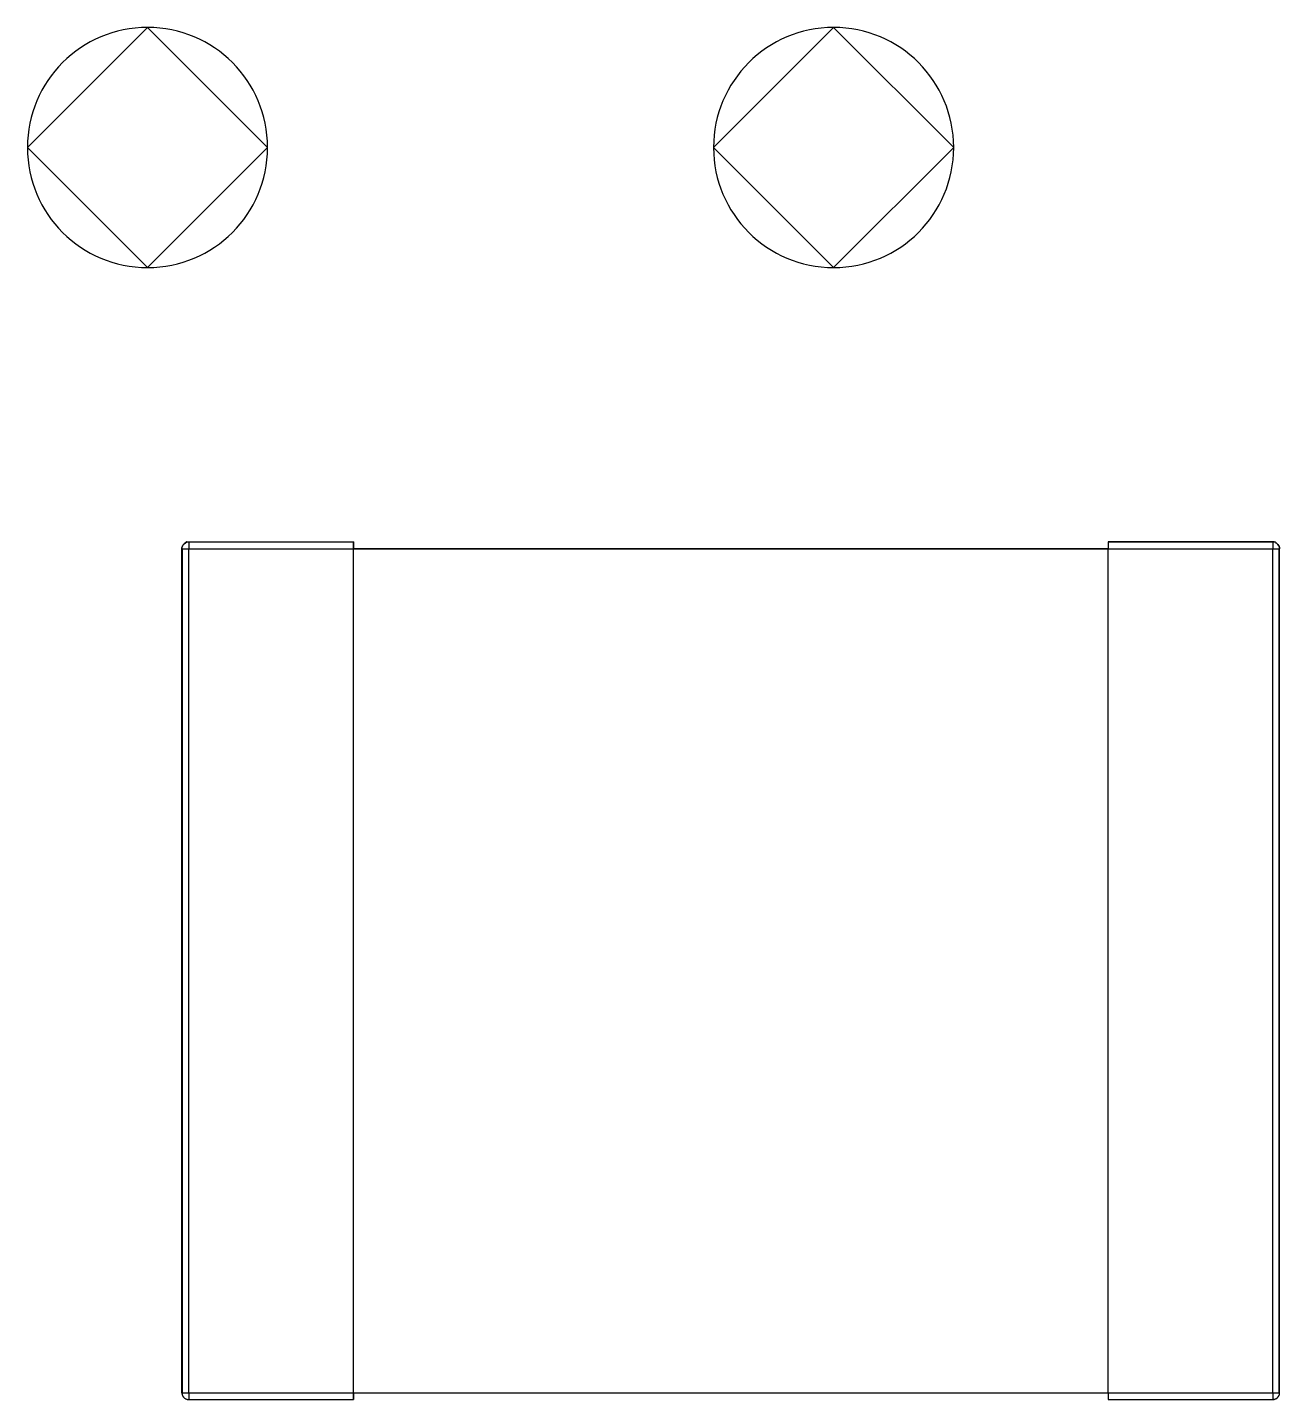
# Model space of a CAD drawing. Header units: inches. Extents: x 5 to 589, y -420 to -5.
# Drawn here: x 490.72 to 498.02, y -122.58 to -114.58 of the extents above; entities that cross this region are included whole.
import ezdxf

# ---------------------------------------------------------------- set-up
doc = ezdxf.new("R2010")
doc.units = ezdxf.units.IN
doc.header["$MEASUREMENT"] = 0

msp = doc.modelspace()

# ---------------------------------------------------------------- linework, layer by layer
at = {"color": 18, "true_color": 0x000000}
for p, q in [((490.7245, -115.2832), (491.4245, -114.5832)), ((491.4245, -114.5832), (492.1245, -115.2832)), ((494.7245, -115.2832), (495.4245, -114.5832)), ((495.4245, -114.5832), (496.1245, -115.2832)), ((491.4245, -115.9832), (490.7245, -115.2832)), ((492.1245, -115.2832), (491.4245, -115.9832)), ((495.4245, -115.9832), (494.7245, -115.2832)), ((496.1245, -115.2832), (495.4245, -115.9832)), ((491.6325, -117.5992), (491.6285, -117.6072)), ((491.6285, -117.6072), (491.6325, -117.5992)), ((491.6385, -117.5932), (491.6325, -117.5992)), ((491.6325, -117.5992), (491.6385, -117.5932)), ((491.6325, -117.5992), (491.6345, -117.5972)), ((491.6325, -117.5992), (491.6345, -117.5972)), ((491.6345, -117.5972), (491.6365, -117.5952)), ((491.6345, -117.5972), (491.6365, -117.5952)), ((491.6465, -117.5872), (491.6385, -117.5932)), ((491.6385, -117.5932), (491.6465, -117.5872)), ((491.6405, -117.5912), (491.6445, -117.5892)), ((491.6405, -117.5912), (491.6445, -117.5892)), ((491.6405, -117.5912), (491.6405, -117.5912)), ((491.6405, -117.5912), (491.6405, -117.5912)), ((491.6545, -117.5832), (491.6465, -117.5872)), ((491.6465, -117.5872), (491.6545, -117.5832)), ((491.6485, -117.5852), (491.6525, -117.5852)), ((491.6485, -117.5872), (491.6485, -117.5852)), ((491.6485, -117.5852), (491.6525, -117.5852)), ((491.6485, -117.5872), (491.6485, -117.5852)), ((491.6645, -117.5852), (491.6545, -117.5832)), ((491.6545, -117.5832), (491.6645, -117.5832)), ((491.6565, -117.5832), (491.6645, -117.5832)), ((491.6565, -117.5832), (491.6565, -117.5832)), ((491.6565, -117.5832), (491.6645, -117.5832)), ((491.6565, -117.5832), (491.6565, -117.5832)), ((492.6245, -117.5832), (491.6645, -117.5852)), ((491.6645, -117.5832), (492.6245, -117.5832)), ((491.6645, -117.5832), (491.6645, -117.5852)), ((491.6645, -117.5832), (491.6645, -117.5832)), ((491.6645, -117.5832), (492.6245, -117.5832)), ((491.6645, -117.5832), (491.6645, -117.5832)), ((491.6645, -117.5832), (491.6645, -117.5832)), ((491.6645, -117.5852), (491.6645, -117.5852)), ((491.6645, -117.5852), (491.6645, -117.5872)), ((491.6645, -117.5872), (491.6645, -117.5892)), ((491.6645, -117.5872), (491.6645, -117.5872)), ((491.6645, -117.5892), (491.6645, -117.5912)), ((491.6645, -117.5912), (491.6645, -117.5932)), ((491.6645, -117.5912), (491.6645, -117.5912)), ((491.6645, -117.5932), (491.6645, -117.5952)), ((491.6645, -117.5952), (491.6645, -117.5972)), ((491.6645, -117.5972), (491.6645, -117.5992)), ((491.6645, -117.5992), (491.6645, -117.6032)), ((491.6645, -117.5992), (491.6645, -117.5992)), ((492.6245, -117.6232), (492.6245, -117.5832)), ((492.6245, -117.5832), (492.6245, -117.5852)), ((492.6245, -117.5832), (492.6245, -117.5832)), ((492.6245, -117.5832), (492.6245, -117.5832)), ((492.6245, -117.5832), (492.6245, -117.5852)), ((492.6245, -117.5852), (492.6245, -117.5912)), ((492.6245, -117.5872), (492.6245, -117.5892)), ((492.6245, -117.5872), (492.6245, -117.5872)), ((492.6245, -117.5912), (492.6245, -117.5932)), ((492.6245, -117.5912), (492.6245, -117.5972)), ((492.6245, -117.5932), (492.6245, -117.5952)), ((492.6245, -117.5972), (492.6245, -117.6052)), ((492.6245, -117.5992), (492.6245, -117.6032)), ((492.6245, -117.5992), (492.6245, -117.5992)), ((497.9845, -117.5832), (497.0245, -117.5832)), ((497.0245, -117.5832), (497.0245, -117.6232)), ((497.0245, -117.5832), (497.0245, -117.5832)), ((497.0245, -117.5832), (497.0245, -117.5832)), ((497.0245, -117.5832), (497.9845, -117.5832)), ((497.0245, -117.5832), (497.9845, -117.5832)), ((497.0245, -117.5832), (497.0245, -117.5872)), ((497.0245, -117.5832), (497.0245, -117.5832)), ((497.0245, -117.5852), (497.0245, -117.5852)), ((497.0245, -117.5852), (497.0245, -117.5872)), ((497.0245, -117.5872), (497.0245, -117.5932)), ((497.0245, -117.5892), (497.0245, -117.5912)), ((497.0245, -117.5912), (497.0245, -117.5912)), ((497.0245, -117.5932), (497.0245, -117.5992)), ((497.0245, -117.5952), (497.0245, -117.5972)), ((497.0245, -117.5972), (497.0245, -117.5992)), ((497.0245, -117.5992), (497.0245, -117.6072)), ((497.9925, -117.5832), (497.9845, -117.5832)), ((497.9845, -117.5832), (497.9845, -117.5832)), ((497.9845, -117.5832), (497.9845, -117.5832)), ((497.9845, -117.5832), (497.9925, -117.5832)), ((497.9845, -117.5832), (497.9845, -117.5852)), ((497.9845, -117.5832), (497.9845, -117.5832)), ((497.9845, -117.5852), (497.9845, -117.5852)), ((497.9845, -117.5852), (497.9845, -117.5872)), ((497.9845, -117.5872), (497.9845, -117.5892)), ((497.9845, -117.5872), (497.9845, -117.5872)), ((497.9845, -117.5892), (497.9845, -117.5912)), ((497.9845, -117.5912), (497.9845, -117.5912)), ((497.9845, -117.5912), (497.9845, -117.5932)), ((497.9845, -117.5932), (497.9845, -117.5952)), ((497.9845, -117.5952), (497.9845, -117.5972)), ((497.9845, -117.5972), (497.9845, -117.5992)), ((497.9845, -117.5992), (497.9845, -117.6032)), ((497.9845, -117.5992), (497.9845, -117.5992)), ((498.0005, -117.5852), (497.9925, -117.5832)), ((497.9925, -117.5832), (498.0005, -117.5852)), ((497.9925, -117.5832), (497.9945, -117.5832)), ((497.9925, -117.5832), (497.9945, -117.5832)), ((497.9945, -117.5832), (497.9965, -117.5852)), ((497.9945, -117.5832), (497.9965, -117.5852)), ((498.0085, -117.5912), (498.0005, -117.5852)), ((498.0005, -117.5852), (498.0085, -117.5912)), ((498.0005, -117.5872), (498.0025, -117.5872)), ((498.0005, -117.5872), (498.0025, -117.5872)), ((498.0025, -117.5872), (498.0045, -117.5892)), ((498.0025, -117.5872), (498.0045, -117.5892)), ((498.0145, -117.5972), (498.0085, -117.5912)), ((498.0085, -117.5912), (498.0145, -117.5972)), ((498.0085, -117.5912), (498.0105, -117.5932)), ((498.0085, -117.5912), (498.0105, -117.5932)), ((498.0105, -117.5932), (498.0125, -117.5952)), ((498.0105, -117.5932), (498.0125, -117.5952)), ((498.0205, -117.6052), (498.0145, -117.5972)), ((498.0145, -117.5972), (498.0205, -117.6052)), ((498.0165, -117.5992), (498.0185, -117.6032)), ((498.0165, -117.5992), (498.0165, -117.5992)), ((498.0165, -117.5992), (498.0185, -117.6032)), ((498.0165, -117.5992), (498.0165, -117.5992)), ((491.6285, -117.6052), (491.6245, -117.6152)), ((491.6245, -117.6152), (491.6285, -117.6072)), ((491.6245, -117.6152), (491.6265, -117.6232)), ((491.6245, -117.6232), (491.6245, -117.6152)), ((491.6245, -122.5432), (491.6245, -117.6232)), ((491.6245, -122.5432), (491.6245, -117.6232)), ((491.6245, -117.6232), (491.6245, -117.6232)), ((491.6245, -117.6232), (491.6265, -117.6232)), ((491.6265, -117.6132), (491.6265, -117.6112)), ((491.6265, -117.6132), (491.6265, -117.6112)), ((491.6265, -117.6152), (491.6265, -117.6132)), ((491.6265, -117.6152), (491.6265, -117.6132)), ((491.6265, -117.6232), (491.6265, -122.5432)), ((491.6265, -117.6232), (491.6285, -117.6232)), ((491.6265, -117.6232), (491.6265, -117.6232)), ((491.6265, -117.6232), (491.6265, -117.6232)), ((491.6285, -117.6052), (491.6305, -117.6032)), ((491.6285, -117.6052), (491.6305, -117.6032)), ((491.6285, -117.6072), (491.6285, -117.6052)), ((491.6285, -117.6072), (491.6285, -117.6052)), ((491.6285, -117.6072), (491.6285, -117.6052)), ((491.6285, -117.6232), (491.6285, -117.6232)), ((491.6285, -117.6232), (491.6305, -117.6232)), ((491.6285, -117.6232), (491.6285, -117.6232)), ((491.6305, -117.6232), (491.6325, -117.6232)), ((491.6325, -117.6232), (491.6325, -117.6232)), ((491.6325, -117.6232), (491.6345, -117.6232)), ((491.6345, -117.6232), (491.6365, -117.6232)), ((491.6365, -117.6232), (491.6385, -117.6232)), ((491.6385, -117.6232), (491.6405, -117.6232)), ((491.6405, -117.6232), (491.6445, -117.6232)), ((491.6405, -117.6232), (491.6405, -117.6232)), ((491.6445, -117.6232), (491.6465, -117.6232)), ((491.6465, -117.6232), (491.6485, -117.6232)), ((491.6485, -117.6232), (491.6525, -117.6232)), ((491.6485, -117.6232), (491.6485, -117.6232)), ((491.6525, -117.6232), (491.6545, -117.6232)), ((491.6545, -117.6232), (491.6565, -117.6232)), ((491.6565, -117.6232), (491.6645, -117.6232)), ((491.6565, -117.6232), (491.6565, -117.6232)), ((491.6645, -117.6032), (491.6645, -117.6052)), ((491.6645, -117.6052), (491.6645, -117.6072)), ((491.6645, -117.6072), (491.6645, -117.6112)), ((491.6645, -117.6072), (491.6645, -117.6072)), ((491.6645, -117.6112), (491.6645, -117.6132)), ((491.6645, -117.6132), (491.6645, -117.6152)), ((491.6645, -117.6152), (491.6645, -117.6232)), ((491.6645, -117.6152), (491.6645, -117.6152)), ((491.6645, -117.6232), (492.6245, -117.6232)), ((491.6645, -122.5432), (491.6645, -117.6232)), ((491.6645, -117.6232), (492.6245, -117.6232)), ((491.6645, -122.5432), (491.6645, -117.6232)), ((492.6245, -117.6052), (492.6245, -117.6132)), ((492.6245, -117.6072), (492.6245, -117.6112)), ((492.6245, -117.6072), (492.6245, -117.6072)), ((492.6245, -117.6132), (492.6245, -117.6232)), ((492.6245, -117.6152), (492.6245, -117.6232)), ((492.6245, -117.6152), (492.6245, -117.6152)), ((497.0245, -117.6232), (492.6245, -117.6232)), ((492.6245, -122.5432), (492.6245, -117.6232)), ((492.6245, -122.5432), (492.6245, -117.6232)), ((492.6245, -117.6232), (497.0245, -117.6232)), ((492.6245, -117.6232), (497.0245, -117.6232)), ((497.0245, -117.6032), (497.0245, -117.6052)), ((497.0245, -117.6052), (497.0245, -117.6072)), ((497.0245, -117.6072), (497.0245, -117.6152)), ((497.0245, -117.6112), (497.0245, -117.6132)), ((497.0245, -117.6132), (497.0245, -117.6152)), ((497.0245, -117.6152), (497.0245, -117.6232)), ((497.0245, -122.5432), (497.0245, -117.6232)), ((497.0245, -117.6232), (497.9845, -117.6232)), ((497.0245, -122.5432), (497.0245, -117.6232)), ((497.0245, -117.6232), (497.9845, -117.6232)), ((497.9845, -117.6032), (497.9845, -117.6052)), ((497.9845, -117.6052), (497.9845, -117.6072)), ((497.9845, -117.6072), (497.9845, -117.6112)), ((497.9845, -117.6072), (497.9845, -117.6072)), ((497.9845, -117.6112), (497.9845, -117.6132)), ((497.9845, -117.6132), (497.9845, -117.6152)), ((497.9845, -117.6152), (497.9845, -117.6232)), ((497.9845, -117.6152), (497.9845, -117.6152)), ((497.9845, -122.5432), (497.9845, -117.6232)), ((497.9845, -122.5432), (497.9845, -117.6232)), ((497.9845, -117.6232), (497.9925, -117.6232)), ((497.9925, -117.6232), (497.9925, -117.6232)), ((497.9925, -117.6232), (497.9945, -117.6232)), ((497.9945, -117.6232), (497.9965, -117.6232)), ((497.9965, -117.6232), (498.0005, -117.6232)), ((498.0005, -117.6232), (498.0005, -117.6232)), ((498.0005, -117.6232), (498.0025, -117.6232)), ((498.0025, -117.6232), (498.0045, -117.6232)), ((498.0045, -117.6232), (498.0085, -117.6232)), ((498.0085, -117.6232), (498.0085, -117.6232)), ((498.0085, -117.6232), (498.0105, -117.6232)), ((498.0105, -117.6232), (498.0125, -117.6232)), ((498.0125, -117.6232), (498.0145, -117.6232)), ((498.0145, -117.6232), (498.0165, -117.6232)), ((498.0165, -117.6232), (498.0185, -117.6232)), ((498.0165, -117.6232), (498.0165, -117.6232)), ((498.0185, -117.6232), (498.0205, -117.6232)), ((498.0245, -117.6132), (498.0205, -117.6052)), ((498.0205, -117.6052), (498.0245, -117.6132)), ((498.0205, -117.6072), (498.0225, -117.6072)), ((498.0205, -117.6072), (498.0225, -117.6072)), ((498.0205, -117.6232), (498.0205, -117.6232)), ((498.0205, -117.6232), (498.0225, -117.6232)), ((498.0225, -117.6072), (498.0225, -117.6112)), ((498.0225, -117.6072), (498.0225, -117.6112)), ((498.0225, -122.5432), (498.0225, -117.6232)), ((498.0225, -117.6232), (498.0245, -117.6232)), ((498.0225, -117.6232), (498.0245, -117.6232)), ((498.0225, -117.6232), (498.0225, -117.6232)), ((498.0245, -117.6232), (498.0245, -117.6132)), ((498.0245, -117.6132), (498.0245, -117.6232)), ((498.0245, -117.6152), (498.0245, -117.6232)), ((498.0245, -117.6152), (498.0245, -117.6152)), ((498.0245, -117.6152), (498.0245, -117.6232)), ((498.0245, -117.6152), (498.0245, -117.6152)), ((498.0245, -122.5432), (498.0245, -117.6232)), ((498.0245, -122.5432), (498.0245, -117.6232)), ((498.0245, -117.6232), (498.0245, -117.6232)), ((498.0245, -117.6232), (498.0245, -117.6232)), ((498.0245, -117.6232), (498.0245, -117.6232)), ((491.6245, -122.5432), (491.6265, -122.5532)), ((491.6245, -122.5432), (491.6245, -122.5432)), ((491.6245, -122.5432), (491.6265, -122.5432)), ((491.6245, -122.5432), (491.6245, -122.5512)), ((491.6245, -122.5432), (491.6245, -122.5512)), ((491.6245, -122.5512), (491.6265, -122.5512)), ((491.6245, -122.5512), (491.6265, -122.5512)), ((491.6265, -122.5432), (491.6265, -122.5532)), ((491.6265, -122.5432), (491.6265, -122.5432)), ((491.6265, -122.5432), (491.6265, -122.5432)), ((491.6265, -122.5432), (491.6285, -122.5432)), ((491.6265, -122.5532), (491.6285, -122.5612)), ((491.6265, -122.5532), (491.6285, -122.5612)), ((491.6265, -122.5552), (491.6285, -122.5592)), ((491.6265, -122.5552), (491.6285, -122.5592)), ((491.6285, -122.5432), (491.6305, -122.5432)), ((491.6285, -122.5432), (491.6285, -122.5432)), ((491.6285, -122.5432), (491.6285, -122.5432)), ((491.6285, -122.5592), (491.6285, -122.5592)), ((491.6285, -122.5592), (491.6285, -122.5592)), ((491.6305, -122.5432), (491.6325, -122.5432)), ((491.6325, -122.5432), (491.6345, -122.5432)), ((491.6325, -122.5432), (491.6325, -122.5432)), ((491.6345, -122.5432), (491.6365, -122.5432)), ((491.6365, -122.5432), (491.6385, -122.5432)), ((491.6385, -122.5432), (491.6405, -122.5432)), ((491.6405, -122.5432), (491.6445, -122.5432)), ((491.6405, -122.5432), (491.6405, -122.5432)), ((491.6445, -122.5432), (491.6465, -122.5432)), ((491.6465, -122.5432), (491.6485, -122.5432)), ((491.6485, -122.5432), (491.6525, -122.5432)), ((491.6485, -122.5432), (491.6485, -122.5432)), ((491.6525, -122.5432), (491.6545, -122.5432)), ((491.6545, -122.5432), (491.6565, -122.5432)), ((491.6565, -122.5432), (491.6645, -122.5432)), ((491.6565, -122.5432), (491.6565, -122.5432)), ((491.6645, -122.5432), (492.6245, -122.5432)), ((491.6645, -122.5432), (492.6245, -122.5432)), ((491.6645, -122.5432), (491.6645, -122.5512)), ((491.6645, -122.5512), (491.6645, -122.5532)), ((491.6645, -122.5512), (491.6645, -122.5512)), ((491.6645, -122.5532), (491.6645, -122.5552)), ((491.6645, -122.5552), (491.6645, -122.5592)), ((491.6645, -122.5592), (491.6645, -122.5612)), ((491.6645, -122.5592), (491.6645, -122.5592)), ((492.6245, -122.5832), (492.6245, -122.5432)), ((492.6245, -122.5432), (497.0245, -122.5432)), ((492.6245, -122.5432), (492.6245, -122.5512)), ((492.6245, -122.5432), (497.0245, -122.5432)), ((492.6245, -122.5432), (497.0245, -122.5432)), ((492.6245, -122.5512), (492.6245, -122.5532)), ((492.6245, -122.5512), (492.6245, -122.5592)), ((492.6245, -122.5532), (492.6245, -122.5552)), ((492.6245, -122.5592), (492.6245, -122.5612)), ((492.6245, -122.5592), (492.6245, -122.5672)), ((497.0245, -122.5432), (497.0245, -122.5832)), ((497.0245, -122.5432), (497.0245, -122.5512)), ((497.0245, -122.5432), (497.9845, -122.5432)), ((497.0245, -122.5432), (497.9845, -122.5432)), ((497.0245, -122.5432), (497.0245, -122.5532)), ((497.0245, -122.5512), (497.0245, -122.5512)), ((497.0245, -122.5532), (497.0245, -122.5612)), ((497.0245, -122.5552), (497.0245, -122.5592)), ((497.0245, -122.5592), (497.0245, -122.5592)), ((497.9845, -122.5432), (497.9845, -122.5512)), ((497.9845, -122.5432), (497.9925, -122.5432)), ((497.9845, -122.5512), (497.9845, -122.5512)), ((497.9845, -122.5512), (497.9845, -122.5532)), ((497.9845, -122.5532), (497.9845, -122.5552)), ((497.9845, -122.5552), (497.9845, -122.5592)), ((497.9845, -122.5592), (497.9845, -122.5592)), ((497.9845, -122.5592), (497.9845, -122.5612)), ((497.9925, -122.5432), (497.9945, -122.5432)), ((497.9925, -122.5432), (497.9925, -122.5432)), ((497.9945, -122.5432), (497.9965, -122.5432)), ((497.9965, -122.5432), (498.0005, -122.5432)), ((498.0005, -122.5432), (498.0025, -122.5432)), ((498.0005, -122.5432), (498.0005, -122.5432)), ((498.0025, -122.5432), (498.0045, -122.5432)), ((498.0045, -122.5432), (498.0085, -122.5432)), ((498.0085, -122.5432), (498.0105, -122.5432)), ((498.0085, -122.5432), (498.0085, -122.5432)), ((498.0105, -122.5432), (498.0125, -122.5432)), ((498.0125, -122.5432), (498.0145, -122.5432)), ((498.0145, -122.5432), (498.0165, -122.5432)), ((498.0165, -122.5432), (498.0185, -122.5432)), ((498.0165, -122.5432), (498.0165, -122.5432)), ((498.0165, -122.5672), (498.0225, -122.5592)), ((498.0165, -122.5672), (498.0225, -122.5592)), ((498.0185, -122.5432), (498.0205, -122.5432)), ((498.0205, -122.5432), (498.0225, -122.5432)), ((498.0205, -122.5432), (498.0205, -122.5432)), ((498.0205, -122.5612), (498.0205, -122.5592)), ((498.0205, -122.5612), (498.0205, -122.5592)), ((498.0245, -122.5512), (498.0225, -122.5432)), ((498.0225, -122.5432), (498.0225, -122.5432)), ((498.0225, -122.5432), (498.0245, -122.5432)), ((498.0225, -122.5592), (498.0245, -122.5512)), ((498.0225, -122.5592), (498.0245, -122.5512)), ((498.0225, -122.5552), (498.0245, -122.5532)), ((498.0225, -122.5552), (498.0245, -122.5532)), ((498.0245, -122.5432), (498.0245, -122.5432)), ((498.0245, -122.5432), (498.0245, -122.5432)), ((498.0245, -122.5512), (498.0245, -122.5432)), ((498.0245, -122.5432), (498.0245, -122.5432)), ((498.0245, -122.5532), (498.0245, -122.5512)), ((498.0245, -122.5532), (498.0245, -122.5512)), ((491.6285, -122.5612), (491.6345, -122.5692)), ((491.6285, -122.5612), (491.6345, -122.5692)), ((491.6305, -122.5632), (491.6325, -122.5672)), ((491.6305, -122.5632), (491.6325, -122.5672)), ((491.6325, -122.5672), (491.6325, -122.5672)), ((491.6325, -122.5672), (491.6325, -122.5672)), ((491.6345, -122.5692), (491.6405, -122.5752)), ((491.6345, -122.5692), (491.6405, -122.5752)), ((491.6365, -122.5712), (491.6385, -122.5732)), ((491.6365, -122.5712), (491.6385, -122.5732)), ((491.6385, -122.5732), (491.6405, -122.5752)), ((491.6385, -122.5732), (491.6405, -122.5752)), ((491.6405, -122.5752), (491.6485, -122.5792)), ((491.6405, -122.5752), (491.6485, -122.5792)), ((491.6445, -122.5772), (491.6465, -122.5792)), ((491.6445, -122.5772), (491.6465, -122.5792)), ((491.6465, -122.5792), (491.6485, -122.5792)), ((491.6465, -122.5792), (491.6485, -122.5792)), ((491.6485, -122.5792), (491.6565, -122.5832)), ((491.6485, -122.5792), (491.6565, -122.5832)), ((491.6525, -122.5812), (491.6545, -122.5812)), ((491.6525, -122.5812), (491.6545, -122.5812)), ((491.6545, -122.5812), (491.6565, -122.5812)), ((491.6545, -122.5812), (491.6565, -122.5812)), ((491.6565, -122.5832), (491.6645, -122.5812)), ((491.6565, -122.5832), (491.6645, -122.5832)), ((491.6645, -122.5612), (491.6645, -122.5632)), ((491.6645, -122.5632), (491.6645, -122.5672)), ((491.6645, -122.5672), (491.6645, -122.5692)), ((491.6645, -122.5672), (491.6645, -122.5672)), ((491.6645, -122.5692), (491.6645, -122.5712)), ((491.6645, -122.5712), (491.6645, -122.5732)), ((491.6645, -122.5732), (491.6645, -122.5752)), ((491.6645, -122.5752), (491.6645, -122.5772)), ((491.6645, -122.5752), (491.6645, -122.5752)), ((491.6645, -122.5772), (491.6645, -122.5792)), ((491.6645, -122.5792), (491.6645, -122.5812)), ((491.6645, -122.5792), (491.6645, -122.5792)), ((491.6645, -122.5792), (491.6645, -122.5792)), ((491.6645, -122.5812), (492.6245, -122.5832)), ((491.6645, -122.5812), (491.6645, -122.5832)), ((491.6645, -122.5812), (491.6645, -122.5812)), ((491.6645, -122.5812), (491.6645, -122.5812)), ((491.6645, -122.5832), (492.6245, -122.5832)), ((491.6645, -122.5832), (492.6245, -122.5832)), ((491.6645, -122.5832), (491.6645, -122.5832)), ((492.6245, -122.5612), (492.6245, -122.5632)), ((492.6245, -122.5672), (492.6245, -122.5692)), ((492.6245, -122.5672), (492.6245, -122.5732)), ((492.6245, -122.5692), (492.6245, -122.5712)), ((492.6245, -122.5732), (492.6245, -122.5792)), ((492.6245, -122.5752), (492.6245, -122.5772)), ((492.6245, -122.5752), (492.6245, -122.5752)), ((492.6245, -122.5792), (492.6245, -122.5812)), ((492.6245, -122.5792), (492.6245, -122.5792)), ((492.6245, -122.5792), (492.6245, -122.5812)), ((492.6245, -122.5812), (492.6245, -122.5832)), ((492.6245, -122.5812), (492.6245, -122.5832)), ((492.6245, -122.5832), (492.6245, -122.5832)), ((497.0245, -122.5612), (497.0245, -122.5692)), ((497.0245, -122.5632), (497.0245, -122.5672)), ((497.0245, -122.5672), (497.0245, -122.5672)), ((497.0245, -122.5692), (497.0245, -122.5752)), ((497.0245, -122.5712), (497.0245, -122.5732)), ((497.0245, -122.5732), (497.0245, -122.5752)), ((497.0245, -122.5752), (497.0245, -122.5792)), ((497.0245, -122.5772), (497.0245, -122.5792)), ((497.0245, -122.5792), (497.0245, -122.5792)), ((497.0245, -122.5792), (497.0245, -122.5832)), ((497.0245, -122.5812), (497.0245, -122.5812)), ((497.0245, -122.5812), (497.0245, -122.5812)), ((497.0245, -122.5832), (497.9845, -122.5832)), ((497.0245, -122.5832), (497.9845, -122.5832)), ((497.0245, -122.5832), (497.9845, -122.5832)), ((497.0245, -122.5832), (497.0245, -122.5832)), ((497.9845, -122.5612), (497.9845, -122.5632)), ((497.9845, -122.5632), (497.9845, -122.5672)), ((497.9845, -122.5672), (497.9845, -122.5672)), ((497.9845, -122.5672), (497.9845, -122.5692)), ((497.9845, -122.5692), (497.9845, -122.5712)), ((497.9845, -122.5712), (497.9845, -122.5732)), ((497.9845, -122.5732), (497.9845, -122.5752)), ((497.9845, -122.5752), (497.9845, -122.5772)), ((497.9845, -122.5752), (497.9845, -122.5752)), ((497.9845, -122.5772), (497.9845, -122.5792)), ((497.9845, -122.5792), (497.9845, -122.5792)), ((497.9845, -122.5792), (497.9845, -122.5812)), ((497.9845, -122.5792), (497.9845, -122.5792)), ((497.9845, -122.5832), (497.9845, -122.5812)), ((497.9845, -122.5812), (497.9945, -122.5812)), ((497.9845, -122.5812), (497.9845, -122.5812)), ((497.9845, -122.5812), (497.9845, -122.5812)), ((497.9845, -122.5832), (497.9945, -122.5812)), ((497.9845, -122.5812), (497.9845, -122.5832)), ((497.9845, -122.5832), (497.9845, -122.5832)), ((497.9845, -122.5832), (497.9925, -122.5832)), ((497.9845, -122.5832), (497.9925, -122.5832)), ((497.9925, -122.5832), (497.9925, -122.5812)), ((497.9925, -122.5832), (497.9925, -122.5812)), ((497.9945, -122.5812), (498.0025, -122.5792)), ((497.9945, -122.5812), (498.0025, -122.5792)), ((497.9965, -122.5812), (498.0005, -122.5792)), ((497.9965, -122.5812), (498.0005, -122.5792)), ((498.0005, -122.5792), (498.0005, -122.5792)), ((498.0005, -122.5792), (498.0005, -122.5792)), ((498.0025, -122.5792), (498.0105, -122.5732)), ((498.0025, -122.5792), (498.0105, -122.5732)), ((498.0045, -122.5772), (498.0085, -122.5752)), ((498.0045, -122.5772), (498.0085, -122.5752)), ((498.0085, -122.5752), (498.0085, -122.5752)), ((498.0085, -122.5752), (498.0085, -122.5752)), ((498.0105, -122.5732), (498.0165, -122.5672)), ((498.0105, -122.5732), (498.0165, -122.5672)), ((498.0125, -122.5712), (498.0145, -122.5692)), ((498.0125, -122.5712), (498.0145, -122.5692)), ((498.0145, -122.5692), (498.0165, -122.5672)), ((498.0145, -122.5692), (498.0165, -122.5672)), ((498.0185, -122.5632), (498.0205, -122.5612)), ((498.0185, -122.5632), (498.0205, -122.5612))]:
    msp.add_line(p, q, dxfattribs=at)
at = {"color": 7, "true_color": 0xffffff}
for p, q in [((491.6325, -117.5992), (491.6285, -117.6072)), ((491.6285, -117.6072), (491.6325, -117.5992)), ((491.6385, -117.5932), (491.6325, -117.5992)), ((491.6325, -117.5992), (491.6385, -117.5932)), ((491.6325, -117.5992), (491.6345, -117.5972)), ((491.6325, -117.5992), (491.6345, -117.5972)), ((491.6345, -117.5972), (491.6365, -117.5952)), ((491.6345, -117.5972), (491.6365, -117.5952)), ((491.6465, -117.5872), (491.6385, -117.5932)), ((491.6385, -117.5932), (491.6465, -117.5872)), ((491.6405, -117.5912), (491.6445, -117.5892)), ((491.6405, -117.5912), (491.6445, -117.5892)), ((491.6405, -117.5912), (491.6405, -117.5912)), ((491.6405, -117.5912), (491.6405, -117.5912)), ((491.6545, -117.5832), (491.6465, -117.5872)), ((491.6465, -117.5872), (491.6545, -117.5832)), ((491.6485, -117.5852), (491.6525, -117.5852)), ((491.6485, -117.5872), (491.6485, -117.5852)), ((491.6485, -117.5852), (491.6525, -117.5852)), ((491.6485, -117.5872), (491.6485, -117.5852)), ((491.6645, -117.5852), (491.6545, -117.5832)), ((491.6545, -117.5832), (491.6645, -117.5832)), ((491.6565, -117.5832), (491.6645, -117.5832)), ((491.6565, -117.5832), (491.6565, -117.5832)), ((491.6565, -117.5832), (491.6645, -117.5832)), ((491.6565, -117.5832), (491.6565, -117.5832)), ((492.6245, -117.5832), (491.6645, -117.5852)), ((491.6645, -117.5832), (492.6245, -117.5832)), ((491.6645, -117.5832), (491.6645, -117.5852)), ((491.6645, -117.5832), (491.6645, -117.5832)), ((491.6645, -117.5832), (492.6245, -117.5832)), ((491.6645, -117.5832), (491.6645, -117.5832)), ((491.6645, -117.5832), (491.6645, -117.5832)), ((491.6645, -117.5852), (491.6645, -117.5852)), ((491.6645, -117.5852), (491.6645, -117.5872)), ((491.6645, -117.5872), (491.6645, -117.5892)), ((491.6645, -117.5872), (491.6645, -117.5872)), ((491.6645, -117.5892), (491.6645, -117.5912)), ((491.6645, -117.5912), (491.6645, -117.5932)), ((491.6645, -117.5912), (491.6645, -117.5912)), ((491.6645, -117.5932), (491.6645, -117.5952)), ((491.6645, -117.5952), (491.6645, -117.5972)), ((491.6645, -117.5972), (491.6645, -117.5992)), ((491.6645, -117.5992), (491.6645, -117.6032)), ((491.6645, -117.5992), (491.6645, -117.5992)), ((492.6245, -117.6232), (492.6245, -117.5832)), ((492.6245, -117.5832), (492.6245, -117.5852)), ((492.6245, -117.5832), (492.6245, -117.5832)), ((492.6245, -117.5832), (492.6245, -117.5832)), ((492.6245, -117.5832), (492.6245, -117.5852)), ((492.6245, -117.5852), (492.6245, -117.5912)), ((492.6245, -117.5872), (492.6245, -117.5892)), ((492.6245, -117.5872), (492.6245, -117.5872)), ((492.6245, -117.5912), (492.6245, -117.5932)), ((492.6245, -117.5912), (492.6245, -117.5972)), ((492.6245, -117.5932), (492.6245, -117.5952)), ((492.6245, -117.5972), (492.6245, -117.6052)), ((492.6245, -117.5992), (492.6245, -117.6032)), ((492.6245, -117.5992), (492.6245, -117.5992)), ((497.9845, -117.5832), (497.0245, -117.5832)), ((497.0245, -117.5832), (497.0245, -117.6232)), ((497.0245, -117.5832), (497.0245, -117.5832)), ((497.0245, -117.5832), (497.0245, -117.5832)), ((497.0245, -117.5832), (497.9845, -117.5832)), ((497.0245, -117.5832), (497.9845, -117.5832)), ((497.0245, -117.5832), (497.0245, -117.5872)), ((497.0245, -117.5832), (497.0245, -117.5832)), ((497.0245, -117.5852), (497.0245, -117.5852)), ((497.0245, -117.5852), (497.0245, -117.5872)), ((497.0245, -117.5872), (497.0245, -117.5932)), ((497.0245, -117.5892), (497.0245, -117.5912)), ((497.0245, -117.5912), (497.0245, -117.5912)), ((497.0245, -117.5932), (497.0245, -117.5992)), ((497.0245, -117.5952), (497.0245, -117.5972)), ((497.0245, -117.5972), (497.0245, -117.5992)), ((497.0245, -117.5992), (497.0245, -117.6072)), ((497.9925, -117.5832), (497.9845, -117.5832)), ((497.9845, -117.5832), (497.9845, -117.5832)), ((497.9845, -117.5832), (497.9845, -117.5832)), ((497.9845, -117.5832), (497.9925, -117.5832)), ((497.9845, -117.5832), (497.9845, -117.5852)), ((497.9845, -117.5832), (497.9845, -117.5832)), ((497.9845, -117.5852), (497.9845, -117.5852)), ((497.9845, -117.5852), (497.9845, -117.5872)), ((497.9845, -117.5872), (497.9845, -117.5892)), ((497.9845, -117.5872), (497.9845, -117.5872)), ((497.9845, -117.5892), (497.9845, -117.5912)), ((497.9845, -117.5912), (497.9845, -117.5912)), ((497.9845, -117.5912), (497.9845, -117.5932)), ((497.9845, -117.5932), (497.9845, -117.5952)), ((497.9845, -117.5952), (497.9845, -117.5972)), ((497.9845, -117.5972), (497.9845, -117.5992)), ((497.9845, -117.5992), (497.9845, -117.6032)), ((497.9845, -117.5992), (497.9845, -117.5992)), ((498.0005, -117.5852), (497.9925, -117.5832)), ((497.9925, -117.5832), (498.0005, -117.5852)), ((497.9925, -117.5832), (497.9945, -117.5832)), ((497.9925, -117.5832), (497.9945, -117.5832)), ((497.9945, -117.5832), (497.9965, -117.5852)), ((497.9945, -117.5832), (497.9965, -117.5852)), ((498.0085, -117.5912), (498.0005, -117.5852)), ((498.0005, -117.5852), (498.0085, -117.5912)), ((498.0005, -117.5872), (498.0025, -117.5872)), ((498.0005, -117.5872), (498.0025, -117.5872)), ((498.0025, -117.5872), (498.0045, -117.5892)), ((498.0025, -117.5872), (498.0045, -117.5892)), ((498.0145, -117.5972), (498.0085, -117.5912)), ((498.0085, -117.5912), (498.0145, -117.5972)), ((498.0085, -117.5912), (498.0105, -117.5932)), ((498.0085, -117.5912), (498.0105, -117.5932)), ((498.0105, -117.5932), (498.0125, -117.5952)), ((498.0105, -117.5932), (498.0125, -117.5952)), ((498.0205, -117.6052), (498.0145, -117.5972)), ((498.0145, -117.5972), (498.0205, -117.6052)), ((498.0165, -117.5992), (498.0185, -117.6032)), ((498.0165, -117.5992), (498.0165, -117.5992)), ((498.0165, -117.5992), (498.0185, -117.6032)), ((498.0165, -117.5992), (498.0165, -117.5992)), ((491.6285, -117.6052), (491.6245, -117.6152)), ((491.6245, -117.6152), (491.6285, -117.6072)), ((491.6245, -117.6152), (491.6265, -117.6232)), ((491.6245, -117.6232), (491.6245, -117.6152)), ((491.6245, -122.5432), (491.6245, -117.6232)), ((491.6245, -122.5432), (491.6245, -117.6232)), ((491.6245, -117.6232), (491.6245, -117.6232)), ((491.6245, -117.6232), (491.6265, -117.6232)), ((491.6265, -117.6132), (491.6265, -117.6112)), ((491.6265, -117.6132), (491.6265, -117.6112)), ((491.6265, -117.6152), (491.6265, -117.6132)), ((491.6265, -117.6152), (491.6265, -117.6132)), ((491.6265, -117.6232), (491.6265, -122.5432)), ((491.6265, -117.6232), (491.6285, -117.6232)), ((491.6265, -117.6232), (491.6265, -117.6232)), ((491.6265, -117.6232), (491.6265, -117.6232)), ((491.6285, -117.6052), (491.6305, -117.6032)), ((491.6285, -117.6052), (491.6305, -117.6032)), ((491.6285, -117.6072), (491.6285, -117.6052)), ((491.6285, -117.6072), (491.6285, -117.6052)), ((491.6285, -117.6072), (491.6285, -117.6052)), ((491.6285, -117.6232), (491.6285, -117.6232)), ((491.6285, -117.6232), (491.6305, -117.6232)), ((491.6285, -117.6232), (491.6285, -117.6232)), ((491.6305, -117.6232), (491.6325, -117.6232)), ((491.6325, -117.6232), (491.6325, -117.6232)), ((491.6325, -117.6232), (491.6345, -117.6232)), ((491.6345, -117.6232), (491.6365, -117.6232)), ((491.6365, -117.6232), (491.6385, -117.6232)), ((491.6385, -117.6232), (491.6405, -117.6232)), ((491.6405, -117.6232), (491.6445, -117.6232)), ((491.6405, -117.6232), (491.6405, -117.6232)), ((491.6445, -117.6232), (491.6465, -117.6232)), ((491.6465, -117.6232), (491.6485, -117.6232)), ((491.6485, -117.6232), (491.6525, -117.6232)), ((491.6485, -117.6232), (491.6485, -117.6232)), ((491.6525, -117.6232), (491.6545, -117.6232)), ((491.6545, -117.6232), (491.6565, -117.6232)), ((491.6565, -117.6232), (491.6645, -117.6232)), ((491.6565, -117.6232), (491.6565, -117.6232)), ((491.6645, -117.6032), (491.6645, -117.6052)), ((491.6645, -117.6052), (491.6645, -117.6072)), ((491.6645, -117.6072), (491.6645, -117.6112)), ((491.6645, -117.6072), (491.6645, -117.6072)), ((491.6645, -117.6112), (491.6645, -117.6132)), ((491.6645, -117.6132), (491.6645, -117.6152)), ((491.6645, -117.6152), (491.6645, -117.6232)), ((491.6645, -117.6152), (491.6645, -117.6152)), ((491.6645, -117.6232), (492.6245, -117.6232)), ((491.6645, -122.5432), (491.6645, -117.6232)), ((491.6645, -117.6232), (492.6245, -117.6232)), ((491.6645, -122.5432), (491.6645, -117.6232)), ((492.6245, -117.6052), (492.6245, -117.6132)), ((492.6245, -117.6072), (492.6245, -117.6112)), ((492.6245, -117.6072), (492.6245, -117.6072)), ((492.6245, -117.6132), (492.6245, -117.6232)), ((492.6245, -117.6152), (492.6245, -117.6232)), ((492.6245, -117.6152), (492.6245, -117.6152)), ((497.0245, -117.6232), (492.6245, -117.6232)), ((492.6245, -122.5432), (492.6245, -117.6232)), ((492.6245, -122.5432), (492.6245, -117.6232)), ((492.6245, -117.6232), (497.0245, -117.6232)), ((492.6245, -117.6232), (497.0245, -117.6232)), ((497.0245, -117.6032), (497.0245, -117.6052)), ((497.0245, -117.6052), (497.0245, -117.6072)), ((497.0245, -117.6072), (497.0245, -117.6152)), ((497.0245, -117.6112), (497.0245, -117.6132)), ((497.0245, -117.6132), (497.0245, -117.6152)), ((497.0245, -117.6152), (497.0245, -117.6232)), ((497.0245, -122.5432), (497.0245, -117.6232)), ((497.0245, -117.6232), (497.9845, -117.6232)), ((497.0245, -122.5432), (497.0245, -117.6232)), ((497.0245, -117.6232), (497.9845, -117.6232)), ((497.9845, -117.6032), (497.9845, -117.6052)), ((497.9845, -117.6052), (497.9845, -117.6072)), ((497.9845, -117.6072), (497.9845, -117.6112)), ((497.9845, -117.6072), (497.9845, -117.6072)), ((497.9845, -117.6112), (497.9845, -117.6132)), ((497.9845, -117.6132), (497.9845, -117.6152)), ((497.9845, -117.6152), (497.9845, -117.6232)), ((497.9845, -117.6152), (497.9845, -117.6152)), ((497.9845, -122.5432), (497.9845, -117.6232)), ((497.9845, -122.5432), (497.9845, -117.6232)), ((497.9845, -117.6232), (497.9925, -117.6232)), ((497.9925, -117.6232), (497.9925, -117.6232)), ((497.9925, -117.6232), (497.9945, -117.6232)), ((497.9945, -117.6232), (497.9965, -117.6232)), ((497.9965, -117.6232), (498.0005, -117.6232)), ((498.0005, -117.6232), (498.0005, -117.6232)), ((498.0005, -117.6232), (498.0025, -117.6232)), ((498.0025, -117.6232), (498.0045, -117.6232)), ((498.0045, -117.6232), (498.0085, -117.6232)), ((498.0085, -117.6232), (498.0085, -117.6232)), ((498.0085, -117.6232), (498.0105, -117.6232)), ((498.0105, -117.6232), (498.0125, -117.6232)), ((498.0125, -117.6232), (498.0145, -117.6232)), ((498.0145, -117.6232), (498.0165, -117.6232)), ((498.0165, -117.6232), (498.0185, -117.6232)), ((498.0165, -117.6232), (498.0165, -117.6232)), ((498.0185, -117.6232), (498.0205, -117.6232)), ((498.0245, -117.6132), (498.0205, -117.6052)), ((498.0205, -117.6052), (498.0245, -117.6132)), ((498.0205, -117.6072), (498.0225, -117.6072)), ((498.0205, -117.6072), (498.0225, -117.6072)), ((498.0205, -117.6232), (498.0205, -117.6232)), ((498.0205, -117.6232), (498.0225, -117.6232)), ((498.0225, -117.6072), (498.0225, -117.6112)), ((498.0225, -117.6072), (498.0225, -117.6112)), ((498.0225, -122.5432), (498.0225, -117.6232)), ((498.0225, -117.6232), (498.0245, -117.6232)), ((498.0225, -117.6232), (498.0245, -117.6232)), ((498.0225, -117.6232), (498.0225, -117.6232)), ((498.0245, -117.6232), (498.0245, -117.6132)), ((498.0245, -117.6132), (498.0245, -117.6232)), ((498.0245, -117.6152), (498.0245, -117.6232)), ((498.0245, -117.6152), (498.0245, -117.6152)), ((498.0245, -117.6152), (498.0245, -117.6232)), ((498.0245, -117.6152), (498.0245, -117.6152)), ((498.0245, -122.5432), (498.0245, -117.6232)), ((498.0245, -122.5432), (498.0245, -117.6232)), ((498.0245, -117.6232), (498.0245, -117.6232)), ((498.0245, -117.6232), (498.0245, -117.6232)), ((498.0245, -117.6232), (498.0245, -117.6232)), ((491.6245, -122.5432), (491.6265, -122.5532)), ((491.6245, -122.5432), (491.6245, -122.5432)), ((491.6245, -122.5432), (491.6265, -122.5432)), ((491.6245, -122.5432), (491.6245, -122.5512)), ((491.6245, -122.5432), (491.6245, -122.5512)), ((491.6245, -122.5512), (491.6265, -122.5512)), ((491.6245, -122.5512), (491.6265, -122.5512)), ((491.6265, -122.5432), (491.6265, -122.5532)), ((491.6265, -122.5432), (491.6265, -122.5432)), ((491.6265, -122.5432), (491.6265, -122.5432)), ((491.6265, -122.5432), (491.6285, -122.5432)), ((491.6265, -122.5532), (491.6285, -122.5612)), ((491.6265, -122.5532), (491.6285, -122.5612)), ((491.6265, -122.5552), (491.6285, -122.5592)), ((491.6265, -122.5552), (491.6285, -122.5592)), ((491.6285, -122.5432), (491.6305, -122.5432)), ((491.6285, -122.5432), (491.6285, -122.5432)), ((491.6285, -122.5432), (491.6285, -122.5432)), ((491.6285, -122.5592), (491.6285, -122.5592)), ((491.6285, -122.5592), (491.6285, -122.5592)), ((491.6305, -122.5432), (491.6325, -122.5432)), ((491.6325, -122.5432), (491.6345, -122.5432)), ((491.6325, -122.5432), (491.6325, -122.5432)), ((491.6345, -122.5432), (491.6365, -122.5432)), ((491.6365, -122.5432), (491.6385, -122.5432)), ((491.6385, -122.5432), (491.6405, -122.5432)), ((491.6405, -122.5432), (491.6445, -122.5432)), ((491.6405, -122.5432), (491.6405, -122.5432)), ((491.6445, -122.5432), (491.6465, -122.5432)), ((491.6465, -122.5432), (491.6485, -122.5432)), ((491.6485, -122.5432), (491.6525, -122.5432)), ((491.6485, -122.5432), (491.6485, -122.5432)), ((491.6525, -122.5432), (491.6545, -122.5432)), ((491.6545, -122.5432), (491.6565, -122.5432)), ((491.6565, -122.5432), (491.6645, -122.5432)), ((491.6565, -122.5432), (491.6565, -122.5432)), ((491.6645, -122.5432), (492.6245, -122.5432)), ((491.6645, -122.5432), (492.6245, -122.5432)), ((491.6645, -122.5432), (491.6645, -122.5512)), ((491.6645, -122.5512), (491.6645, -122.5532)), ((491.6645, -122.5512), (491.6645, -122.5512)), ((491.6645, -122.5532), (491.6645, -122.5552)), ((491.6645, -122.5552), (491.6645, -122.5592)), ((491.6645, -122.5592), (491.6645, -122.5612)), ((491.6645, -122.5592), (491.6645, -122.5592)), ((492.6245, -122.5832), (492.6245, -122.5432)), ((492.6245, -122.5432), (497.0245, -122.5432)), ((492.6245, -122.5432), (492.6245, -122.5512)), ((492.6245, -122.5432), (497.0245, -122.5432)), ((492.6245, -122.5432), (497.0245, -122.5432)), ((492.6245, -122.5512), (492.6245, -122.5532)), ((492.6245, -122.5512), (492.6245, -122.5592)), ((492.6245, -122.5532), (492.6245, -122.5552)), ((492.6245, -122.5592), (492.6245, -122.5612)), ((492.6245, -122.5592), (492.6245, -122.5672)), ((497.0245, -122.5432), (497.0245, -122.5832)), ((497.0245, -122.5432), (497.0245, -122.5512)), ((497.0245, -122.5432), (497.9845, -122.5432)), ((497.0245, -122.5432), (497.9845, -122.5432)), ((497.0245, -122.5432), (497.0245, -122.5532)), ((497.0245, -122.5512), (497.0245, -122.5512)), ((497.0245, -122.5532), (497.0245, -122.5612)), ((497.0245, -122.5552), (497.0245, -122.5592)), ((497.0245, -122.5592), (497.0245, -122.5592)), ((497.9845, -122.5432), (497.9845, -122.5512)), ((497.9845, -122.5432), (497.9925, -122.5432)), ((497.9845, -122.5512), (497.9845, -122.5512)), ((497.9845, -122.5512), (497.9845, -122.5532)), ((497.9845, -122.5532), (497.9845, -122.5552)), ((497.9845, -122.5552), (497.9845, -122.5592)), ((497.9845, -122.5592), (497.9845, -122.5592)), ((497.9845, -122.5592), (497.9845, -122.5612)), ((497.9925, -122.5432), (497.9945, -122.5432)), ((497.9925, -122.5432), (497.9925, -122.5432)), ((497.9945, -122.5432), (497.9965, -122.5432)), ((497.9965, -122.5432), (498.0005, -122.5432)), ((498.0005, -122.5432), (498.0025, -122.5432)), ((498.0005, -122.5432), (498.0005, -122.5432)), ((498.0025, -122.5432), (498.0045, -122.5432)), ((498.0045, -122.5432), (498.0085, -122.5432)), ((498.0085, -122.5432), (498.0105, -122.5432)), ((498.0085, -122.5432), (498.0085, -122.5432)), ((498.0105, -122.5432), (498.0125, -122.5432)), ((498.0125, -122.5432), (498.0145, -122.5432)), ((498.0145, -122.5432), (498.0165, -122.5432)), ((498.0165, -122.5432), (498.0185, -122.5432)), ((498.0165, -122.5432), (498.0165, -122.5432)), ((498.0165, -122.5672), (498.0225, -122.5592)), ((498.0165, -122.5672), (498.0225, -122.5592)), ((498.0185, -122.5432), (498.0205, -122.5432)), ((498.0205, -122.5432), (498.0225, -122.5432)), ((498.0205, -122.5432), (498.0205, -122.5432)), ((498.0205, -122.5612), (498.0205, -122.5592)), ((498.0205, -122.5612), (498.0205, -122.5592)), ((498.0245, -122.5512), (498.0225, -122.5432)), ((498.0225, -122.5432), (498.0225, -122.5432)), ((498.0225, -122.5432), (498.0245, -122.5432)), ((498.0225, -122.5592), (498.0245, -122.5512)), ((498.0225, -122.5592), (498.0245, -122.5512)), ((498.0225, -122.5552), (498.0245, -122.5532)), ((498.0225, -122.5552), (498.0245, -122.5532)), ((498.0245, -122.5432), (498.0245, -122.5432)), ((498.0245, -122.5432), (498.0245, -122.5432)), ((498.0245, -122.5512), (498.0245, -122.5432)), ((498.0245, -122.5432), (498.0245, -122.5432)), ((498.0245, -122.5532), (498.0245, -122.5512)), ((498.0245, -122.5532), (498.0245, -122.5512)), ((491.6285, -122.5612), (491.6345, -122.5692)), ((491.6285, -122.5612), (491.6345, -122.5692)), ((491.6305, -122.5632), (491.6325, -122.5672)), ((491.6305, -122.5632), (491.6325, -122.5672)), ((491.6325, -122.5672), (491.6325, -122.5672)), ((491.6325, -122.5672), (491.6325, -122.5672)), ((491.6345, -122.5692), (491.6405, -122.5752)), ((491.6345, -122.5692), (491.6405, -122.5752)), ((491.6365, -122.5712), (491.6385, -122.5732)), ((491.6365, -122.5712), (491.6385, -122.5732)), ((491.6385, -122.5732), (491.6405, -122.5752)), ((491.6385, -122.5732), (491.6405, -122.5752)), ((491.6405, -122.5752), (491.6485, -122.5792)), ((491.6405, -122.5752), (491.6485, -122.5792)), ((491.6445, -122.5772), (491.6465, -122.5792)), ((491.6445, -122.5772), (491.6465, -122.5792)), ((491.6465, -122.5792), (491.6485, -122.5792)), ((491.6465, -122.5792), (491.6485, -122.5792)), ((491.6485, -122.5792), (491.6565, -122.5832)), ((491.6485, -122.5792), (491.6565, -122.5832)), ((491.6525, -122.5812), (491.6545, -122.5812)), ((491.6525, -122.5812), (491.6545, -122.5812)), ((491.6545, -122.5812), (491.6565, -122.5812)), ((491.6545, -122.5812), (491.6565, -122.5812)), ((491.6565, -122.5832), (491.6645, -122.5812)), ((491.6565, -122.5832), (491.6645, -122.5832)), ((491.6645, -122.5612), (491.6645, -122.5632)), ((491.6645, -122.5632), (491.6645, -122.5672)), ((491.6645, -122.5672), (491.6645, -122.5692)), ((491.6645, -122.5672), (491.6645, -122.5672)), ((491.6645, -122.5692), (491.6645, -122.5712)), ((491.6645, -122.5712), (491.6645, -122.5732)), ((491.6645, -122.5732), (491.6645, -122.5752)), ((491.6645, -122.5752), (491.6645, -122.5772)), ((491.6645, -122.5752), (491.6645, -122.5752)), ((491.6645, -122.5772), (491.6645, -122.5792)), ((491.6645, -122.5792), (491.6645, -122.5812)), ((491.6645, -122.5792), (491.6645, -122.5792)), ((491.6645, -122.5792), (491.6645, -122.5792)), ((491.6645, -122.5812), (492.6245, -122.5832)), ((491.6645, -122.5812), (491.6645, -122.5832)), ((491.6645, -122.5812), (491.6645, -122.5812)), ((491.6645, -122.5812), (491.6645, -122.5812)), ((491.6645, -122.5832), (492.6245, -122.5832)), ((491.6645, -122.5832), (492.6245, -122.5832)), ((491.6645, -122.5832), (491.6645, -122.5832)), ((492.6245, -122.5612), (492.6245, -122.5632)), ((492.6245, -122.5672), (492.6245, -122.5692)), ((492.6245, -122.5672), (492.6245, -122.5732)), ((492.6245, -122.5692), (492.6245, -122.5712)), ((492.6245, -122.5732), (492.6245, -122.5792)), ((492.6245, -122.5752), (492.6245, -122.5772)), ((492.6245, -122.5752), (492.6245, -122.5752)), ((492.6245, -122.5792), (492.6245, -122.5812)), ((492.6245, -122.5792), (492.6245, -122.5792)), ((492.6245, -122.5792), (492.6245, -122.5812)), ((492.6245, -122.5812), (492.6245, -122.5832)), ((492.6245, -122.5812), (492.6245, -122.5832)), ((492.6245, -122.5832), (492.6245, -122.5832)), ((497.0245, -122.5612), (497.0245, -122.5692)), ((497.0245, -122.5632), (497.0245, -122.5672)), ((497.0245, -122.5672), (497.0245, -122.5672)), ((497.0245, -122.5692), (497.0245, -122.5752)), ((497.0245, -122.5712), (497.0245, -122.5732)), ((497.0245, -122.5732), (497.0245, -122.5752)), ((497.0245, -122.5752), (497.0245, -122.5792)), ((497.0245, -122.5772), (497.0245, -122.5792)), ((497.0245, -122.5792), (497.0245, -122.5792)), ((497.0245, -122.5792), (497.0245, -122.5832)), ((497.0245, -122.5812), (497.0245, -122.5812)), ((497.0245, -122.5812), (497.0245, -122.5812)), ((497.0245, -122.5832), (497.9845, -122.5832)), ((497.0245, -122.5832), (497.9845, -122.5832)), ((497.0245, -122.5832), (497.9845, -122.5832)), ((497.0245, -122.5832), (497.0245, -122.5832)), ((497.9845, -122.5612), (497.9845, -122.5632)), ((497.9845, -122.5632), (497.9845, -122.5672)), ((497.9845, -122.5672), (497.9845, -122.5672)), ((497.9845, -122.5672), (497.9845, -122.5692)), ((497.9845, -122.5692), (497.9845, -122.5712)), ((497.9845, -122.5712), (497.9845, -122.5732)), ((497.9845, -122.5732), (497.9845, -122.5752)), ((497.9845, -122.5752), (497.9845, -122.5772)), ((497.9845, -122.5752), (497.9845, -122.5752)), ((497.9845, -122.5772), (497.9845, -122.5792)), ((497.9845, -122.5792), (497.9845, -122.5792)), ((497.9845, -122.5792), (497.9845, -122.5812)), ((497.9845, -122.5792), (497.9845, -122.5792)), ((497.9845, -122.5832), (497.9845, -122.5812)), ((497.9845, -122.5812), (497.9945, -122.5812)), ((497.9845, -122.5812), (497.9845, -122.5812)), ((497.9845, -122.5812), (497.9845, -122.5812)), ((497.9845, -122.5832), (497.9945, -122.5812)), ((497.9845, -122.5812), (497.9845, -122.5832)), ((497.9845, -122.5832), (497.9845, -122.5832)), ((497.9845, -122.5832), (497.9925, -122.5832)), ((497.9845, -122.5832), (497.9925, -122.5832)), ((497.9925, -122.5832), (497.9925, -122.5812)), ((497.9925, -122.5832), (497.9925, -122.5812)), ((497.9945, -122.5812), (498.0025, -122.5792)), ((497.9945, -122.5812), (498.0025, -122.5792)), ((497.9965, -122.5812), (498.0005, -122.5792)), ((497.9965, -122.5812), (498.0005, -122.5792)), ((498.0005, -122.5792), (498.0005, -122.5792)), ((498.0005, -122.5792), (498.0005, -122.5792)), ((498.0025, -122.5792), (498.0105, -122.5732)), ((498.0025, -122.5792), (498.0105, -122.5732)), ((498.0045, -122.5772), (498.0085, -122.5752)), ((498.0045, -122.5772), (498.0085, -122.5752)), ((498.0085, -122.5752), (498.0085, -122.5752)), ((498.0085, -122.5752), (498.0085, -122.5752)), ((498.0105, -122.5732), (498.0165, -122.5672)), ((498.0105, -122.5732), (498.0165, -122.5672)), ((498.0125, -122.5712), (498.0145, -122.5692)), ((498.0125, -122.5712), (498.0145, -122.5692)), ((498.0145, -122.5692), (498.0165, -122.5672)), ((498.0145, -122.5692), (498.0165, -122.5672)), ((498.0185, -122.5632), (498.0205, -122.5612)), ((498.0185, -122.5632), (498.0205, -122.5612))]:
    msp.add_line(p, q, dxfattribs=at)
at = {"color": 18, "true_color": 0x000000}
for centre, start, end in [((491.4245, -115.2832), 90, 180), ((491.4245, -115.2832), 0, 90), ((495.4245, -115.2832), 90, 180), ((495.4245, -115.2832), 0, 90), ((491.4245, -115.2832), 180, 270), ((491.4245, -115.2832), 270, 0), ((495.4245, -115.2832), 180, 270), ((495.4245, -115.2832), 270, 0)]:
    msp.add_arc(centre, 0.7, start, end, dxfattribs=at)

doc.saveas('drawing.dxf')
